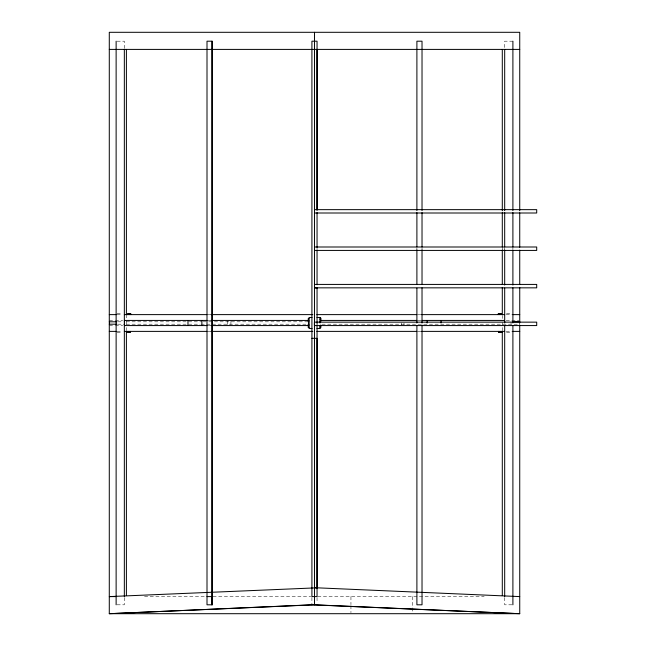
<?xml version="1.0" encoding="UTF-8"?>
<svg xmlns="http://www.w3.org/2000/svg" width="646" height="646" viewBox="0 0 646 646"><rect width="100%" height="100%" fill="white"/><g stroke="black" fill="none" stroke-linecap="round" stroke-linejoin="round"><path stroke-width="0.48" stroke-dasharray="3.23 2.42" d="M317.049 324.712L317.049 323M117.039 41.191L124.339 41.191L124.339 49.403M512.9 41.191L504.688 41.191L504.688 48.49M117.039 313.253L122.514 313.253M506.512 313.253L511.987 313.253M117.039 314.618L122.514 314.618M208.02 314.618L211.105 314.618M417.922 314.618L420.95 314.618M506.173 314.618L511.987 314.618M109.287 320.432L114.318 320.432M115.327 320.432L122.708 320.432M208.174 320.432L211.194 320.432M417.986 320.432L420.99 320.432M506.173 320.432L518.77 320.432M117.822 321.805L122.708 321.805M126.39 321.805L202.077 321.805M203.078 321.805L309.038 321.805M117.822 324.195L124.339 324.195M126.39 324.195L200.066 324.195M201.067 324.195L307.02 324.195M321.999 324.195L519.739 324.195M109.287 325.568L114.318 325.568M115.327 325.568L122.708 325.568M208.174 325.568L211.194 325.568M117.039 331.382L122.514 331.382M208.02 331.382L211.105 331.382M417.922 331.382L420.95 331.382M506.173 331.382L511.987 331.382M117.039 332.747L122.514 332.747M506.512 332.747L511.987 332.747M144.518 596.597L206.009 596.597M212.994 596.597L310.815 596.597M317.719 596.597L484.153 596.597M117.039 604.809L124.339 604.809L124.339 596.597M511.987 604.809L504.688 604.809L504.688 597.51M519.739 321.805L519.739 324.623M512.9 247.789L512.9 249.808M511.034 321.805L511.034 324.195M504.688 247.789L504.688 249.937M502.297 247.927L502.297 249.937M502.297 315.442L502.297 318.494M502.297 322.499L502.297 326.529M502.297 327.506L502.297 331.382M422.024 247.854L422.024 249.865M416.896 247.83L416.896 249.865M412.519 596.597L412.519 612.691M403.992 323L403.992 324.712M401.578 323L401.578 324.712M350.948 596.597L350.948 604.648M350.948 605.649L350.948 612.691M317.049 247.491L317.049 249.687M317.049 322.499L317.049 324.494M317.049 597.51L317.049 602.984M311.913 597.51L311.913 604.809M230.921 321.288L230.921 324.712M227.295 321.288L227.295 325.568M126.39 314.618L126.39 320.481M126.39 321.288L126.39 326.529M126.39 327.506L126.39 331.382"/><path stroke-width="0.97" d="M317.049 209.651L317.049 49.403M212.074 596.597L212.017 604.809L212.017 41.191M314.424 325.568L314.424 322.144L536.713 322.144L536.713 325.568L314.424 325.568L314.481 322.144M308.279 319.035L308.481 318.615M308.279 320.666L309.03 320.246M308.312 324.599L308.513 324.179M308.312 326.238L309.063 325.81M320.779 319.261L320.028 319.681M320.779 320.892L320.569 321.312M320.747 325.737L320.747 326.585M127.561 314.077L127.981 313.867M129.192 314.618L129.612 313.867M128.166 332.141L128.586 331.39M498.236 314.037L498.664 313.835M499.867 314.578L500.295 313.835M499.867 332.141L500.287 331.39M501.498 332.141L501.918 331.939M130.104 332.06L129.798 332.141M320.545 326.157L319.996 326.157M317.049 587.82L109.287 596.597L116.127 596.597M519.739 325.019L519.739 613.7L314.481 604.809L109.287 613.7L109.287 32.3L519.739 32.3L519.739 210.749M109.287 49.403L519.739 49.403M314.481 209.651L536.705 209.651L536.705 213.002L314.481 213.002M314.481 246.998L536.705 246.998L536.705 250.422L314.481 250.422M314.481 284.418L536.705 284.418L536.705 287.841L314.481 287.841L317.049 287.938M109.287 314.618L116.328 314.618M124.339 314.618L207.067 314.618M211.105 314.618L312.834 314.618M316.863 314.618L416.912 314.618M421.668 314.618L504.688 314.618M512.9 314.618L519.739 314.618M312.026 317.525L309.038 317.525L309.038 328.475L312.026 328.475M317 317.525L319.988 317.525L319.988 323M320.028 318.05L320.755 318.05L320.779 321.312L320.028 321.312M309.03 318.615L308.303 318.615L308.279 321.878L309.03 321.878M124.339 320.432L207.164 320.432M211.194 320.432L308.182 320.432M320.844 320.432L416.993 320.432M421.991 320.432L504.373 320.432L504.688 321.805M109.287 321.805L116.878 321.805M124.339 321.805L124.654 320.432M512.9 321.805L519.739 321.805M109.287 324.195L116.878 324.195M124.339 324.195L124.654 325.568M308.336 324.179L309.063 324.179M124.339 325.568L207.164 325.568M211.194 325.568L308.182 325.568M308.336 327.441L309.063 327.441M319.996 327.788L320.723 327.788M317 328.475L319.988 328.475L319.988 325.487M109.287 331.382L116.127 331.382M124.339 331.382L207.067 331.382M211.105 331.382L312.834 331.382M316.863 331.382L416.912 331.382M421.668 331.382L504.688 331.382M512.9 331.382L519.739 331.382M126.955 332.141L130.226 332.141M498.655 332.141L501.918 332.141M311.913 338.326L317.049 338.326L317.049 596.597L311.913 596.597L311.913 41.191L317.049 41.191L317.049 210.443M207.003 596.597L212.13 596.597M212.13 604.809L207.003 604.809L207.003 41.191L212.13 41.191L212.074 604.809M314.481 587.707L519.739 596.597M501.078 313.835L501.498 314.037M499.447 313.835L499.867 314.037M500.715 332.141L500.287 331.939M499.083 332.141L498.655 331.939M130.395 313.867L130.823 314.077M128.764 313.867L129.192 314.077M320.569 318.05L320.779 318.478M320.569 319.681L320.779 320.109M308.425 321.845L308.279 321.458M308.457 325.778L308.312 325.39M308.457 327.417L308.312 327.021M519.739 212.768L519.739 247.297M519.739 250.083L519.739 284.644M519.739 287.389L519.739 323M512.9 41.191L512.9 210.531M512.9 212.542L512.9 246.998M512.9 250.422L512.9 285.056M512.9 287.841L512.9 323M512.9 325.568L512.9 604.809M504.688 49.403L504.688 210.636M504.688 212.542L504.688 246.917M504.688 249.937L504.688 285.056M504.688 288.076L504.688 323M504.688 325.519L504.688 596.597M502.297 49.403L502.297 210.749M502.297 212.655L502.297 247.055M502.297 249.937L502.297 284.369M502.297 287.389L502.297 314.618M502.297 331.382L502.297 595.588M501.918 331.39L501.918 332.117M501.498 314.578L501.498 313.851L498.236 313.835L498.236 314.578M498.655 331.39L498.655 332.117M441.057 320.432L441.057 323M427.151 320.432L427.151 323M422.024 210.556L422.024 41.191L416.896 41.191L416.896 210.556M422.024 212.566L422.024 246.998M422.024 249.865L422.024 284.418M422.024 287.841L422.024 323.057M422.024 325.067L422.024 604.809L416.896 604.809L416.896 325.447M416.896 212.55L416.896 246.845M416.896 249.849L416.896 284.143M416.896 288.156L416.896 323M320.747 324.946L320.747 327.788M317.049 212.453L317.049 247.491M317.049 250.188L317.049 284.765M317.049 287.599L317.049 322.499M317.049 325.487L317.049 588.546M314.481 32.3L314.481 604.809M308.312 324.179L308.312 327.441M201.875 320.432L201.875 325.568M187.97 320.432L187.97 325.568M130.823 314.618L130.823 313.891L127.561 313.867L127.561 314.618M130.226 331.39L130.226 332.117M126.955 331.39L126.955 332.117M126.39 49.403L126.39 314.618M126.39 331.382L126.39 595.588M124.339 49.403L124.339 596.597M116.127 41.191L116.127 604.809M311.913 604.809L109.287 613.7L519.739 613.7L311.913 604.809"/></g></svg>
